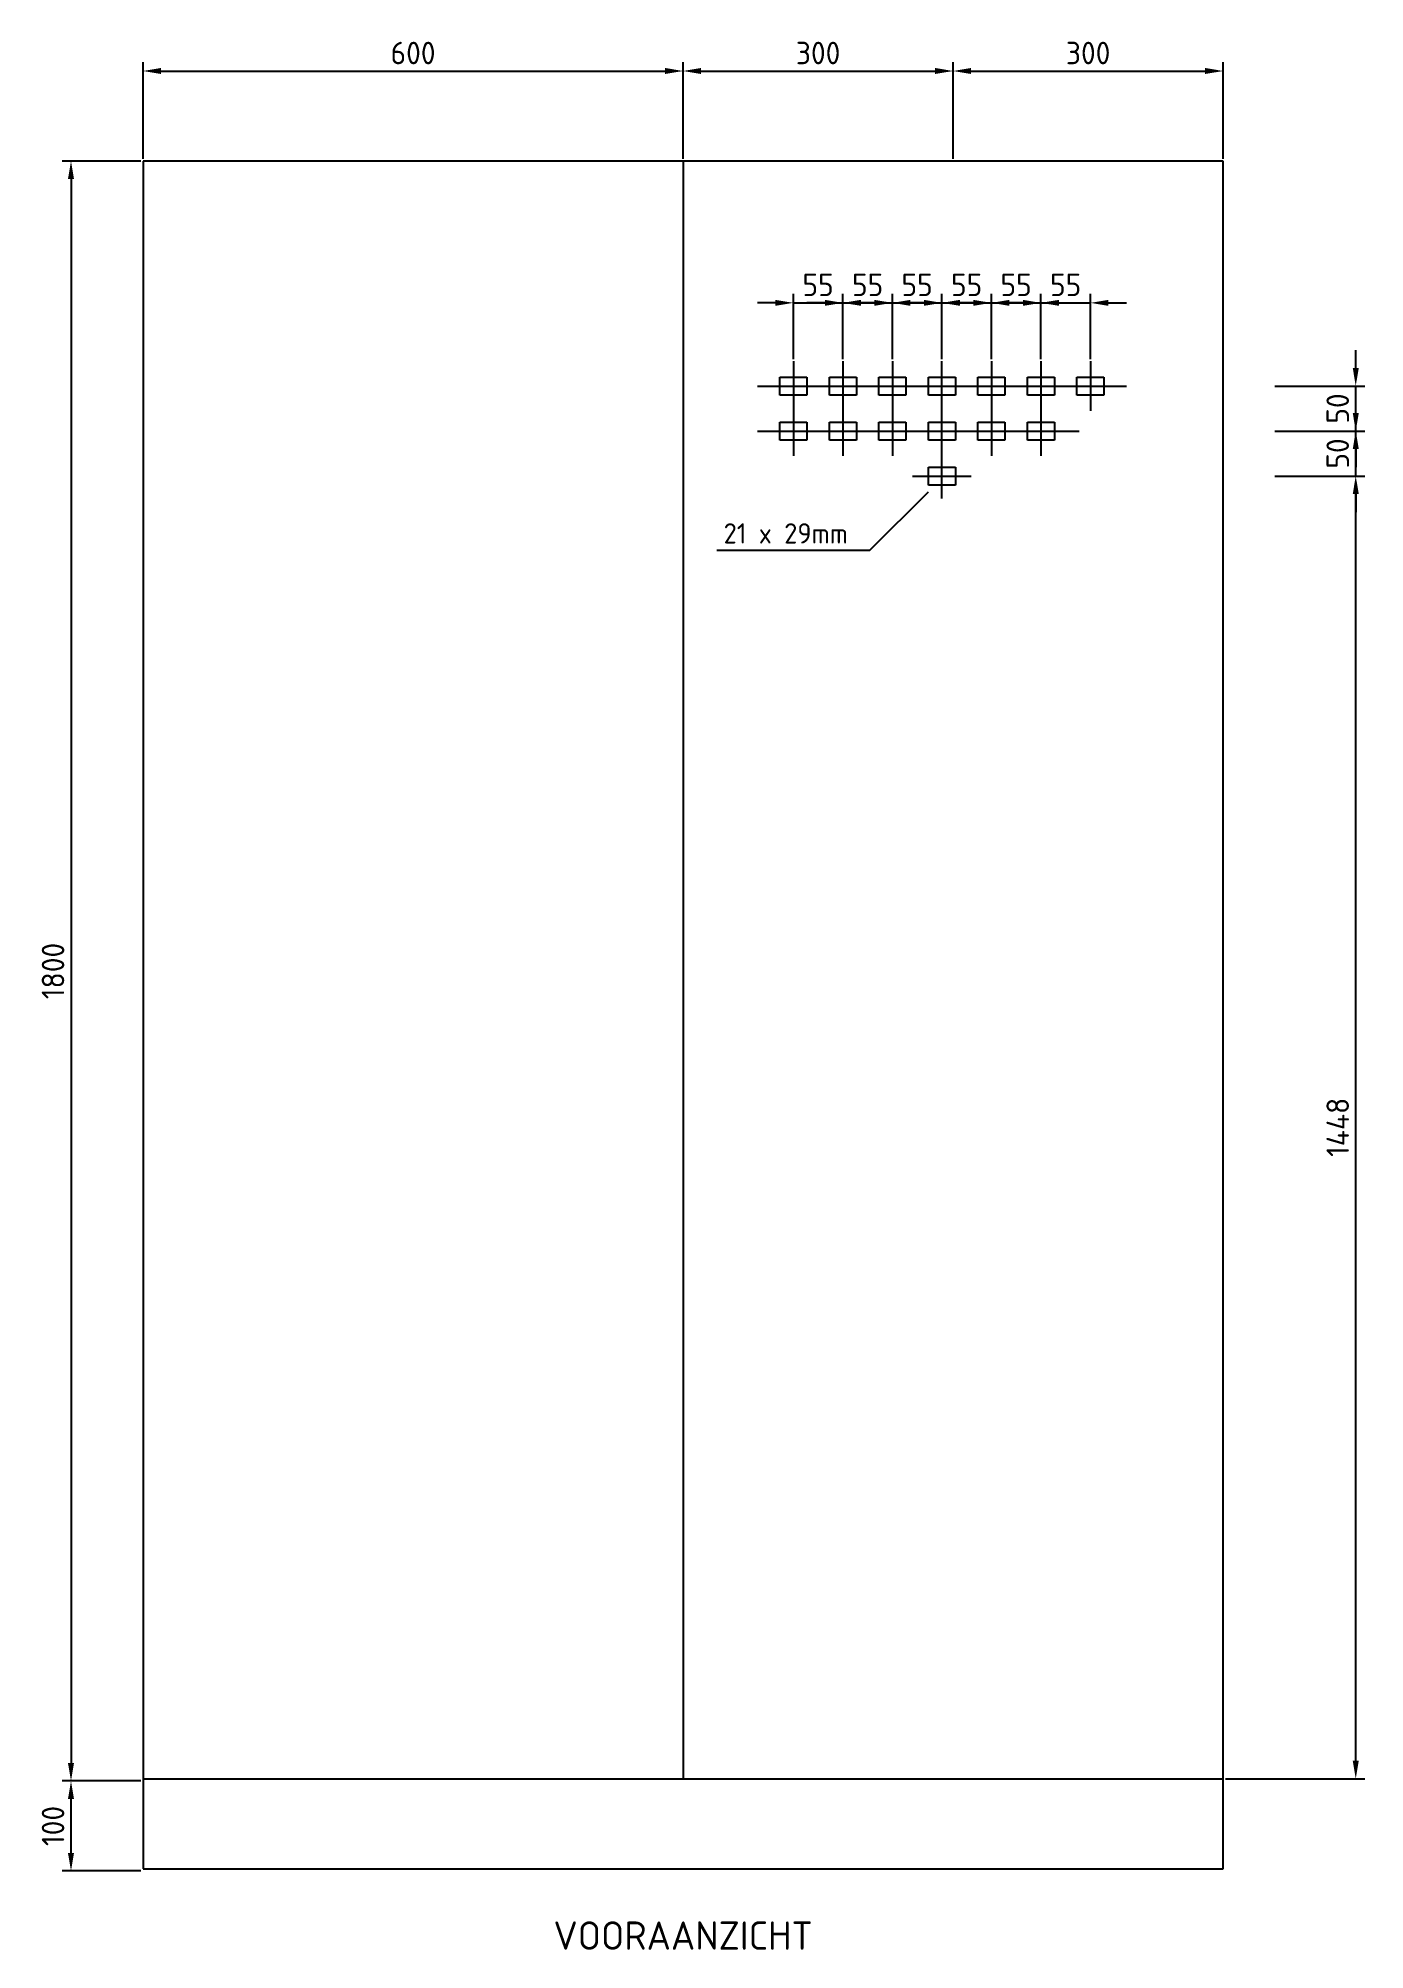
# Model space of a CAD drawing. Header units: metres. Extents: x 406 to 1880, y 518 to 2642.
import ezdxf
from ezdxf.enums import TextEntityAlignment as Align

# ---------------------------------------------------------------- set-up
doc = ezdxf.new("R2010")
doc.units = ezdxf.units.M
for name, color, linetype, lineweight in [('N-CO-KL-ET_SCHEMA-G', 7, 'Continuous', 25), ('N-CO-KL-ET_SCHEMA-M', 7, 'Continuous', 35), ('N-CO-KL-ET_SCHEMA-T25', 7, 'Continuous', 25), ('N-CO-KL-ET_SCHEMA-T35', 50, 'Continuous', 35), ('N-CO-KL-ET_SCHEMA_COMPONENT-G', 10, 'Continuous', 25)]:
    doc.layers.add(name, color=color, linetype=linetype, lineweight=lineweight)
doc.styles.add('NLCS-ISO', font='NLCS-ISO.ttf')
doc.dimstyles.get("Standard").update_dxf_attribs({"dimscale": 10, "dimtxt": 2.5, "dimasz": 2, "dimexe": 1, "dimexo": 0.25, "dimgap": 0.75, "dimtad": 1, "dimdec": 0, "dimzin": 0, "dimtxsty": 'NLCS-ISO', "dimcen": 0, "dimdle": 1, "dimclrt": 256, "dimadec": 0, "dimazin": 0, "dimtfac": 1, "dimtdec": 0, "dimtmove": 2, "dimatfit": 3, "dimfxl": 0, "dimarcsym": 0})

# ---------------------------------------------------------------- blocks, each defined once
blk = doc.blocks.new('*D10')
at = {"layer": 'DEFPOINTS', "color": 0, "transparency": 16777216}
for p in [(1122.6, 2605.3), (522.6, 2505.3), (1122.6, 2505.3)]:
    blk.add_point(p, dxfattribs=at)
at = {"layer": 'N-CO-KL-ET_SCHEMA-M', "color": 0, "lineweight": -2, "transparency": 16777216}
for p, q in [((522.6, 2507.8), (522.6, 2615.3)), ((1122.6, 2507.8), (1122.6, 2615.3)), ((542.6, 2605.3), (1102.6, 2605.3))]:
    blk.add_line(p, q, dxfattribs=at)
at = {"layer": 'N-CO-KL-ET_SCHEMA-M', "color": 0, "transparency": 16777216}
for points in [[(542.6, 2608.7), (542.6, 2602), (522.6, 2605.3)], [(1102.6, 2608.7), (1102.6, 2602), (1122.6, 2605.3)]]:
    blk.add_solid(points, dxfattribs=at)
at = {"layer": 'N-CO-KL-ET_SCHEMA-M', "transparency": 16777216, "insert": (822.6, 2625.3), "char_height": 25, "attachment_point": 5, "style": 'NLCS-ISO'}
blk.add_mtext('600', dxfattribs=at)
blk = doc.blocks.new('*D2')
at = {"layer": 'DEFPOINTS', "color": 0, "transparency": 16777216}
for p in [(1422.6, 2605.3), (1122.6, 2505.3), (1422.6, 2505.3)]:
    blk.add_point(p, dxfattribs=at)
at = {"layer": 'N-CO-KL-ET_SCHEMA-M', "color": 0, "lineweight": -2, "transparency": 16777216}
for p, q in [((1122.6, 2507.8), (1122.6, 2615.3)), ((1422.6, 2507.8), (1422.6, 2615.3)), ((1142.6, 2605.3), (1402.6, 2605.3))]:
    blk.add_line(p, q, dxfattribs=at)
at = {"layer": 'N-CO-KL-ET_SCHEMA-M', "color": 0, "transparency": 16777216}
for points in [[(1142.6, 2608.7), (1142.6, 2602), (1122.6, 2605.3)], [(1402.6, 2608.7), (1402.6, 2602), (1422.6, 2605.3)]]:
    blk.add_solid(points, dxfattribs=at)
at = {"layer": 'N-CO-KL-ET_SCHEMA-M', "transparency": 16777216, "insert": (1272.6, 2625.3), "char_height": 25, "attachment_point": 5, "style": 'NLCS-ISO'}
blk.add_mtext('300', dxfattribs=at)
blk = doc.blocks.new('*D3')
at = {"layer": 'DEFPOINTS', "color": 0, "transparency": 16777216}
for p in [(1722.6, 2605.3), (1422.6, 2505.3), (1722.6, 2505.3)]:
    blk.add_point(p, dxfattribs=at)
at = {"layer": 'N-CO-KL-ET_SCHEMA-M', "color": 0, "lineweight": -2, "transparency": 16777216}
for p, q in [((1422.6, 2507.8), (1422.6, 2615.3)), ((1722.6, 2507.8), (1722.6, 2615.3)), ((1442.6, 2605.3), (1702.6, 2605.3))]:
    blk.add_line(p, q, dxfattribs=at)
at = {"layer": 'N-CO-KL-ET_SCHEMA-M', "color": 0, "transparency": 16777216}
for points in [[(1442.6, 2608.7), (1442.6, 2602), (1422.6, 2605.3)], [(1702.6, 2608.7), (1702.6, 2602), (1722.6, 2605.3)]]:
    blk.add_solid(points, dxfattribs=at)
at = {"layer": 'N-CO-KL-ET_SCHEMA-M', "transparency": 16777216, "insert": (1572.6, 2625.3), "char_height": 25, "attachment_point": 5, "style": 'NLCS-ISO'}
blk.add_mtext('300', dxfattribs=at)
blk = doc.blocks.new('*D4')
at = {"layer": 'DEFPOINTS', "color": 0, "transparency": 16777216}
for p in [(522.6, 2505.3), (442.6, 705.3), (522.6, 705.3)]:
    blk.add_point(p, dxfattribs=at)
at = {"layer": 'N-CO-KL-ET_SCHEMA-M', "color": 0, "lineweight": -2, "transparency": 16777216}
for p, q in [((520.1, 2505.3), (432.6, 2505.3)), ((442.6, 2485.3), (442.6, 725.3)), ((520.1, 705.3), (432.6, 705.3))]:
    blk.add_line(p, q, dxfattribs=at)
at = {"layer": 'N-CO-KL-ET_SCHEMA-M', "color": 0, "transparency": 16777216}
for points in [[(439.2, 2485.3), (445.9, 2485.3), (442.6, 2505.3)], [(439.2, 725.3), (445.9, 725.3), (442.6, 705.3)]]:
    blk.add_solid(points, dxfattribs=at)
at = {"layer": 'N-CO-KL-ET_SCHEMA-M', "transparency": 16777216, "insert": (422.6, 1605.3), "char_height": 25, "attachment_point": 5, "rotation": 90, "style": 'NLCS-ISO'}
blk.add_mtext('1800', dxfattribs=at)
blk = doc.blocks.new('*D5')
at = {"layer": 'DEFPOINTS', "color": 0, "transparency": 16777216}
for p in [(442.6, 705.3), (522.6, 705.3), (522.6, 605.3)]:
    blk.add_point(p, dxfattribs=at)
at = {"layer": 'N-CO-KL-ET_SCHEMA-M', "color": 0, "lineweight": -2, "transparency": 16777216}
for p, q in [((520.1, 705.3), (432.6, 705.3)), ((442.6, 625.3), (442.6, 685.3)), ((520.1, 605.3), (432.6, 605.3))]:
    blk.add_line(p, q, dxfattribs=at)
at = {"layer": 'N-CO-KL-ET_SCHEMA-M', "color": 0, "transparency": 16777216}
for points in [[(439.2, 685.3), (445.9, 685.3), (442.6, 705.3)], [(439.2, 625.3), (445.9, 625.3), (442.6, 605.3)]]:
    blk.add_solid(points, dxfattribs=at)
at = {"layer": 'N-CO-KL-ET_SCHEMA-M', "transparency": 16777216, "insert": (422.6, 655.3), "char_height": 25, "attachment_point": 5, "rotation": 90, "style": 'NLCS-ISO'}
blk.add_mtext('100', dxfattribs=at)
blk = doc.blocks.new('*D9')
at = {"layer": 'DEFPOINTS', "color": 0, "transparency": 16777216}
for p in [(1777.6, 2155.3), (1869.9, 2155.3), (1722.6, 707.8)]:
    blk.add_point(p, dxfattribs=at)
at = {"layer": 'N-CO-KL-ET_SCHEMA-M', "color": 0, "lineweight": -2, "transparency": 16777216}
for p, q in [((1780.1, 2155.3), (1879.9, 2155.3)), ((1869.9, 727.8), (1869.9, 2135.3)), ((1725.1, 707.8), (1879.9, 707.8))]:
    blk.add_line(p, q, dxfattribs=at)
at = {"layer": 'N-CO-KL-ET_SCHEMA-M', "color": 0, "transparency": 16777216}
for points in [[(1866.6, 2135.3), (1873.3, 2135.3), (1869.9, 2155.3)], [(1866.6, 727.8), (1873.3, 727.8), (1869.9, 707.8)]]:
    blk.add_solid(points, dxfattribs=at)
at = {"layer": 'N-CO-KL-ET_SCHEMA-M', "transparency": 16777216, "insert": (1849.9, 1431.6), "char_height": 25, "attachment_point": 5, "rotation": 90, "style": 'NLCS-ISO'}
blk.add_mtext('1448', dxfattribs=at)
blk = doc.blocks.new('*D11')
at = {"layer": 'DEFPOINTS', "color": 0, "transparency": 16777216}
for p in [(1777.6, 2205.3), (1869.9, 2205.3), (1777.6, 2155.3)]:
    blk.add_point(p, dxfattribs=at)
at = {"layer": 'N-CO-KL-ET_SCHEMA-M', "color": 0, "lineweight": -2, "transparency": 16777216}
for p, q in [((1869.9, 2225.3), (1869.9, 2245.3)), ((1780.1, 2205.3), (1879.9, 2205.3)), ((1869.9, 2155.3), (1869.9, 2205.3)), ((1780.1, 2155.3), (1879.9, 2155.3)), ((1869.9, 2135.3), (1869.9, 2115.3))]:
    blk.add_line(p, q, dxfattribs=at)
at = {"layer": 'N-CO-KL-ET_SCHEMA-M', "color": 0, "transparency": 16777216}
for points in [[(1866.6, 2225.3), (1873.3, 2225.3), (1869.9, 2205.3)], [(1866.6, 2135.3), (1873.3, 2135.3), (1869.9, 2155.3)]]:
    blk.add_solid(points, dxfattribs=at)
at = {"layer": 'N-CO-KL-ET_SCHEMA-M', "transparency": 16777216, "insert": (1849.9, 2180.3), "char_height": 25, "attachment_point": 5, "rotation": 90, "style": 'NLCS-ISO'}
blk.add_mtext('50', dxfattribs=at)
blk = doc.blocks.new('*D12')
at = {"layer": 'DEFPOINTS', "color": 0, "transparency": 16777216}
for p in [(1777.6, 2255.3), (1869.9, 2255.3), (1832.6, 2205.3)]:
    blk.add_point(p, dxfattribs=at)
at = {"layer": 'N-CO-KL-ET_SCHEMA-M', "color": 0, "lineweight": -2, "transparency": 16777216}
for p, q in [((1869.9, 2275.3), (1869.9, 2295.3)), ((1780.1, 2255.3), (1879.9, 2255.3)), ((1869.9, 2205.3), (1869.9, 2255.3)), ((1835.1, 2205.3), (1879.9, 2205.3)), ((1869.9, 2185.3), (1869.9, 2165.3))]:
    blk.add_line(p, q, dxfattribs=at)
at = {"layer": 'N-CO-KL-ET_SCHEMA-M', "color": 0, "transparency": 16777216}
for points in [[(1866.6, 2275.3), (1873.3, 2275.3), (1869.9, 2255.3)], [(1866.6, 2185.3), (1873.3, 2185.3), (1869.9, 2205.3)]]:
    blk.add_solid(points, dxfattribs=at)
at = {"layer": 'N-CO-KL-ET_SCHEMA-M', "transparency": 16777216, "insert": (1849.9, 2230.3), "char_height": 25, "attachment_point": 5, "rotation": 90, "style": 'NLCS-ISO'}
blk.add_mtext('50', dxfattribs=at)
blk = doc.blocks.new('*D13')
at = {"layer": 'DEFPOINTS', "color": 0, "transparency": 16777216}
for p in [(1300.1, 2347.7), (1245.1, 2282.8), (1300.1, 2282.8)]:
    blk.add_point(p, dxfattribs=at)
at = {"layer": 'N-CO-KL-ET_SCHEMA-M', "color": 0, "lineweight": -2, "transparency": 16777216}
for p, q in [((1245.1, 2285.3), (1245.1, 2357.7)), ((1300.1, 2285.3), (1300.1, 2357.7)), ((1225.1, 2347.7), (1205.1, 2347.7)), ((1245.1, 2347.7), (1300.1, 2347.7)), ((1320.1, 2347.7), (1340.1, 2347.7))]:
    blk.add_line(p, q, dxfattribs=at)
at = {"layer": 'N-CO-KL-ET_SCHEMA-M', "color": 0, "transparency": 16777216}
for points in [[(1225.1, 2351), (1225.1, 2344.4), (1245.1, 2347.7)], [(1320.1, 2351), (1320.1, 2344.4), (1300.1, 2347.7)]]:
    blk.add_solid(points, dxfattribs=at)
at = {"layer": 'N-CO-KL-ET_SCHEMA-M', "transparency": 16777216, "insert": (1272.6, 2367.7), "char_height": 25, "attachment_point": 5, "style": 'NLCS-ISO'}
blk.add_mtext('55', dxfattribs=at)
blk = doc.blocks.new('*D14')
at = {"layer": 'DEFPOINTS', "color": 0, "transparency": 16777216}
for p in [(1355.1, 2347.7), (1300.1, 2282.8), (1355.1, 2282.8)]:
    blk.add_point(p, dxfattribs=at)
at = {"layer": 'N-CO-KL-ET_SCHEMA-M', "color": 0, "lineweight": -2, "transparency": 16777216}
for p, q in [((1300.1, 2285.3), (1300.1, 2357.7)), ((1355.1, 2285.3), (1355.1, 2357.7)), ((1280.1, 2347.7), (1260.1, 2347.7)), ((1300.1, 2347.7), (1355.1, 2347.7)), ((1375.1, 2347.7), (1395.1, 2347.7))]:
    blk.add_line(p, q, dxfattribs=at)
at = {"layer": 'N-CO-KL-ET_SCHEMA-M', "color": 0, "transparency": 16777216}
for points in [[(1280.1, 2351), (1280.1, 2344.4), (1300.1, 2347.7)], [(1375.1, 2351), (1375.1, 2344.4), (1355.1, 2347.7)]]:
    blk.add_solid(points, dxfattribs=at)
at = {"layer": 'N-CO-KL-ET_SCHEMA-M', "transparency": 16777216, "insert": (1327.6, 2367.7), "char_height": 25, "attachment_point": 5, "style": 'NLCS-ISO'}
blk.add_mtext('55', dxfattribs=at)
blk = doc.blocks.new('*D15')
at = {"layer": 'DEFPOINTS', "color": 0, "transparency": 16777216}
for p in [(1410.1, 2347.7), (1355.1, 2282.8), (1410.1, 2282.8)]:
    blk.add_point(p, dxfattribs=at)
at = {"layer": 'N-CO-KL-ET_SCHEMA-M', "color": 0, "lineweight": -2, "transparency": 16777216}
for p, q in [((1355.1, 2285.3), (1355.1, 2357.7)), ((1410.1, 2285.3), (1410.1, 2357.7)), ((1335.1, 2347.7), (1315.1, 2347.7)), ((1355.1, 2347.7), (1410.1, 2347.7)), ((1430.1, 2347.7), (1450.1, 2347.7))]:
    blk.add_line(p, q, dxfattribs=at)
at = {"layer": 'N-CO-KL-ET_SCHEMA-M', "color": 0, "transparency": 16777216}
for points in [[(1335.1, 2351), (1335.1, 2344.4), (1355.1, 2347.7)], [(1430.1, 2351), (1430.1, 2344.4), (1410.1, 2347.7)]]:
    blk.add_solid(points, dxfattribs=at)
at = {"layer": 'N-CO-KL-ET_SCHEMA-M', "transparency": 16777216, "insert": (1382.6, 2367.7), "char_height": 25, "attachment_point": 5, "style": 'NLCS-ISO'}
blk.add_mtext('55', dxfattribs=at)
blk = doc.blocks.new('*D16')
at = {"layer": 'DEFPOINTS', "color": 0, "transparency": 16777216}
for p in [(1465.1, 2347.7), (1410.1, 2282.8), (1465.1, 2282.8)]:
    blk.add_point(p, dxfattribs=at)
at = {"layer": 'N-CO-KL-ET_SCHEMA-M', "color": 0, "lineweight": -2, "transparency": 16777216}
for p, q in [((1410.1, 2285.3), (1410.1, 2357.7)), ((1465.1, 2285.3), (1465.1, 2357.7)), ((1390.1, 2347.7), (1370.1, 2347.7)), ((1410.1, 2347.7), (1465.1, 2347.7)), ((1485.1, 2347.7), (1505.1, 2347.7))]:
    blk.add_line(p, q, dxfattribs=at)
at = {"layer": 'N-CO-KL-ET_SCHEMA-M', "color": 0, "transparency": 16777216}
for points in [[(1390.1, 2351), (1390.1, 2344.4), (1410.1, 2347.7)], [(1485.1, 2351), (1485.1, 2344.4), (1465.1, 2347.7)]]:
    blk.add_solid(points, dxfattribs=at)
at = {"layer": 'N-CO-KL-ET_SCHEMA-M', "transparency": 16777216, "insert": (1437.6, 2367.7), "char_height": 25, "attachment_point": 5, "style": 'NLCS-ISO'}
blk.add_mtext('55', dxfattribs=at)
blk = doc.blocks.new('*D17')
at = {"layer": 'DEFPOINTS', "color": 0, "transparency": 16777216}
for p in [(1520.1, 2347.7), (1465.1, 2282.8), (1520.1, 2282.8)]:
    blk.add_point(p, dxfattribs=at)
at = {"layer": 'N-CO-KL-ET_SCHEMA-M', "color": 0, "lineweight": -2, "transparency": 16777216}
for p, q in [((1465.1, 2285.3), (1465.1, 2357.7)), ((1520.1, 2285.3), (1520.1, 2357.7)), ((1445.1, 2347.7), (1425.1, 2347.7)), ((1465.1, 2347.7), (1520.1, 2347.7)), ((1540.1, 2347.7), (1560.1, 2347.7))]:
    blk.add_line(p, q, dxfattribs=at)
at = {"layer": 'N-CO-KL-ET_SCHEMA-M', "color": 0, "transparency": 16777216}
for points in [[(1445.1, 2351), (1445.1, 2344.4), (1465.1, 2347.7)], [(1540.1, 2351), (1540.1, 2344.4), (1520.1, 2347.7)]]:
    blk.add_solid(points, dxfattribs=at)
at = {"layer": 'N-CO-KL-ET_SCHEMA-M', "transparency": 16777216, "insert": (1492.6, 2367.7), "char_height": 25, "attachment_point": 5, "style": 'NLCS-ISO'}
blk.add_mtext('55', dxfattribs=at)
blk = doc.blocks.new('*D18')
at = {"layer": 'DEFPOINTS', "color": 0, "transparency": 16777216}
for p in [(1575.1, 2347.7), (1520.1, 2282.8), (1575.1, 2282.8)]:
    blk.add_point(p, dxfattribs=at)
at = {"layer": 'N-CO-KL-ET_SCHEMA-M', "color": 0, "lineweight": -2, "transparency": 16777216}
for p, q in [((1520.1, 2285.3), (1520.1, 2357.7)), ((1575.1, 2285.3), (1575.1, 2357.7)), ((1500.1, 2347.7), (1480.1, 2347.7)), ((1520.1, 2347.7), (1575.1, 2347.7)), ((1595.1, 2347.7), (1615.1, 2347.7))]:
    blk.add_line(p, q, dxfattribs=at)
at = {"layer": 'N-CO-KL-ET_SCHEMA-M', "color": 0, "transparency": 16777216}
for points in [[(1500.1, 2351), (1500.1, 2344.4), (1520.1, 2347.7)], [(1595.1, 2351), (1595.1, 2344.4), (1575.1, 2347.7)]]:
    blk.add_solid(points, dxfattribs=at)
at = {"layer": 'N-CO-KL-ET_SCHEMA-M', "transparency": 16777216, "insert": (1547.6, 2367.7), "char_height": 25, "attachment_point": 5, "style": 'NLCS-ISO'}
blk.add_mtext('55', dxfattribs=at)

msp = doc.modelspace()

# ---------------------------------------------------------------- linework, layer by layer
at = {"layer": 'N-CO-KL-ET_SCHEMA-G'}
for p, q in [((1330.1, 2072.8), (1395.1, 2137.8)), ((1160.1, 2072.8), (1330.1, 2072.8))]:
    msp.add_line(p, q, dxfattribs=at)
at = {"layer": 'N-CO-KL-ET_SCHEMA_COMPONENT-G'}
for p, q in [((1722.6, 2505.3), (522.6, 2505.3)), ((522.6, 2505.3), (522.6, 607.8)), ((1122.6, 2505.3), (1122.6, 707.8)), ((1722.6, 607.8), (1722.6, 2505.3)), ((1245.1, 2282.8), (1245.1, 2227.8)), ((1300.1, 2282.8), (1300.1, 2177.8)), ((1355.1, 2282.8), (1355.1, 2177.8)), ((1410.1, 2130.3), (1410.1, 2282.8)), ((1465.1, 2282.8), (1465.1, 2177.8)), ((1520.1, 2282.8), (1520.1, 2227.8)), ((1575.1, 2282.8), (1575.1, 2227.8)), ((1205.1, 2255.3), (1615.1, 2255.3)), ((1230.1, 2265.3), (1260.1, 2265.3)), ((1230.1, 2245.3), (1230.1, 2265.3)), ((1260.1, 2265.3), (1260.1, 2245.3)), ((1285.1, 2245.3), (1285.1, 2265.3)), ((1285.1, 2265.3), (1315.1, 2265.3)), ((1315.1, 2265.3), (1315.1, 2245.3)), ((1340.1, 2245.3), (1340.1, 2265.3)), ((1340.1, 2265.3), (1370.1, 2265.3)), ((1370.1, 2265.3), (1370.1, 2245.3)), ((1395.1, 2265.3), (1425.1, 2265.3)), ((1395.1, 2245.3), (1395.1, 2265.3)), ((1425.1, 2265.3), (1425.1, 2245.3)), ((1450.1, 2265.3), (1480.1, 2265.3)), ((1450.1, 2245.3), (1450.1, 2265.3)), ((1480.1, 2265.3), (1480.1, 2245.3)), ((1505.1, 2245.3), (1505.1, 2265.3)), ((1505.1, 2265.3), (1535.1, 2265.3)), ((1535.1, 2265.3), (1535.1, 2245.3)), ((1560.1, 2265.3), (1590.1, 2265.3)), ((1560.1, 2245.3), (1560.1, 2265.3)), ((1590.1, 2265.3), (1590.1, 2245.3)), ((1260.1, 2245.3), (1230.1, 2245.3)), ((1245.1, 2232.8), (1245.1, 2177.8)), ((1315.1, 2245.3), (1285.1, 2245.3)), ((1370.1, 2245.3), (1340.1, 2245.3)), ((1425.1, 2245.3), (1395.1, 2245.3)), ((1480.1, 2245.3), (1450.1, 2245.3)), ((1535.1, 2245.3), (1505.1, 2245.3)), ((1520.1, 2232.8), (1520.1, 2177.8)), ((1590.1, 2245.3), (1560.1, 2245.3)), ((1230.1, 2215.3), (1260.1, 2215.3)), ((1230.1, 2195.3), (1230.1, 2215.3)), ((1260.1, 2215.3), (1260.1, 2195.3)), ((1285.1, 2215.3), (1315.1, 2215.3)), ((1285.1, 2195.3), (1285.1, 2215.3)), ((1315.1, 2215.3), (1315.1, 2195.3)), ((1340.1, 2215.3), (1370.1, 2215.3)), ((1340.1, 2195.3), (1340.1, 2215.3)), ((1370.1, 2215.3), (1370.1, 2195.3)), ((1395.1, 2195.3), (1395.1, 2215.3)), ((1395.1, 2215.3), (1425.1, 2215.3)), ((1425.1, 2215.3), (1425.1, 2195.3)), ((1450.1, 2195.3), (1450.1, 2215.3)), ((1450.1, 2215.3), (1480.1, 2215.3)), ((1480.1, 2215.3), (1480.1, 2195.3)), ((1505.1, 2195.3), (1505.1, 2215.3)), ((1505.1, 2215.3), (1535.1, 2215.3)), ((1535.1, 2215.3), (1535.1, 2195.3)), ((1205.1, 2205.3), (1562.6, 2205.3)), ((1260.1, 2195.3), (1230.1, 2195.3)), ((1315.1, 2195.3), (1285.1, 2195.3)), ((1370.1, 2195.3), (1340.1, 2195.3)), ((1425.1, 2195.3), (1395.1, 2195.3)), ((1480.1, 2195.3), (1450.1, 2195.3)), ((1535.1, 2195.3), (1505.1, 2195.3)), ((1377.6, 2155.3), (1442.6, 2155.3)), ((1395.1, 2145.3), (1395.1, 2165.3)), ((1395.1, 2165.3), (1425.1, 2165.3)), ((1425.1, 2145.3), (1395.1, 2145.3)), ((1425.1, 2165.3), (1425.1, 2145.3)), ((522.6, 707.8), (1722.6, 707.8)), ((522.6, 607.8), (1722.6, 607.8))]:
    msp.add_line(p, q, dxfattribs=at)

# ---------------------------------------------------------------- texts
at = {"layer": 'N-CO-KL-ET_SCHEMA-T25', "style": 'NLCS-ISO'}
msp.add_text('21 x 29mm', height=22.5, dxfattribs=at).set_placement((1167.6, 2080.3))
at = {"layer": 'N-CO-KL-ET_SCHEMA-T35', "style": 'NLCS-ISO'}
msp.add_text('VOORAANZICHT', height=31.5, dxfattribs=at).set_placement((1122.6, 517.8), align=Align.CENTER)

# ---------------------------------------------------------------- dimensions: what is measured, and where the dimension line sits
at = {"layer": 'N-CO-KL-ET_SCHEMA-M'}
for base, p1, p2, text, picture, middle in [((1122.6, 2605.3), (522.6, 2505.3), (1122.6, 2505.3), '600', '*D10', (822.6, 2625.3)), ((1422.6, 2605.3), (1122.6, 2505.3), (1422.6, 2505.3), '300', '*D2', (1272.6, 2625.3)), ((1722.6, 2605.3), (1422.6, 2505.3), (1722.6, 2505.3), '300', '*D3', (1572.6, 2625.3))]:
    dim = msp.add_linear_dim(base=base, p1=p1, p2=p2, text=text, dimstyle='Standard', dxfattribs=at)
    dim.commit()
    dim.dimension.update_dxf_attribs({"geometry": picture, "text_midpoint": middle})
for p1, text, picture, middle in [((522.6, 2505.3), '1800', '*D4', (422.6, 1605.3)), ((522.6, 605.3), '100', '*D5', (422.6, 655.3))]:
    dim = msp.add_linear_dim(base=(442.6, 705.3), p1=p1, p2=(522.6, 705.3), angle=90, text=text, dimstyle='Standard', dxfattribs=at)
    dim.commit()
    dim.dimension.update_dxf_attribs({"geometry": picture, "text_midpoint": middle})
for base, p1, p2, picture, middle in [((1300.1, 2347.7), (1245.1, 2282.8), (1300.1, 2282.8), '*D13', (1272.6, 2367.7)), ((1355.1, 2347.7), (1300.1, 2282.8), (1355.1, 2282.8), '*D14', (1327.6, 2367.7)), ((1410.1, 2347.7), (1355.1, 2282.8), (1410.1, 2282.8), '*D15', (1382.6, 2367.7)), ((1465.1, 2347.7), (1410.1, 2282.8), (1465.1, 2282.8), '*D16', (1437.6, 2367.7)), ((1520.1, 2347.7), (1465.1, 2282.8), (1520.1, 2282.8), '*D17', (1492.6, 2367.7)), ((1575.1, 2347.7), (1520.1, 2282.8), (1575.1, 2282.8), '*D18', (1547.6, 2367.7))]:
    dim = msp.add_linear_dim(base=base, p1=p1, p2=p2, dimstyle='Standard', dxfattribs=at)
    dim.commit()
    dim.dimension.update_dxf_attribs({"geometry": picture, "text_midpoint": middle})
for base, p1, p2, picture, middle in [((1869.9, 2255.3), (1832.6, 2205.3), (1777.6, 2255.3), '*D12', (1849.9, 2230.3)), ((1869.9, 2205.3), (1777.6, 2155.3), (1777.6, 2205.3), '*D11', (1849.9, 2180.3)), ((1869.9367462, 2155.3261752), (1722.5755615, 707.8261752), (1777.5844993, 2155.3261752), '*D9', (1849.9367462, 1431.5761752))]:
    dim = msp.add_linear_dim(base=base, p1=p1, p2=p2, angle=90, dimstyle='Standard', dxfattribs=at)
    dim.commit()
    dim.dimension.update_dxf_attribs({"geometry": picture, "text_midpoint": middle})

doc.saveas('drawing.dxf')
